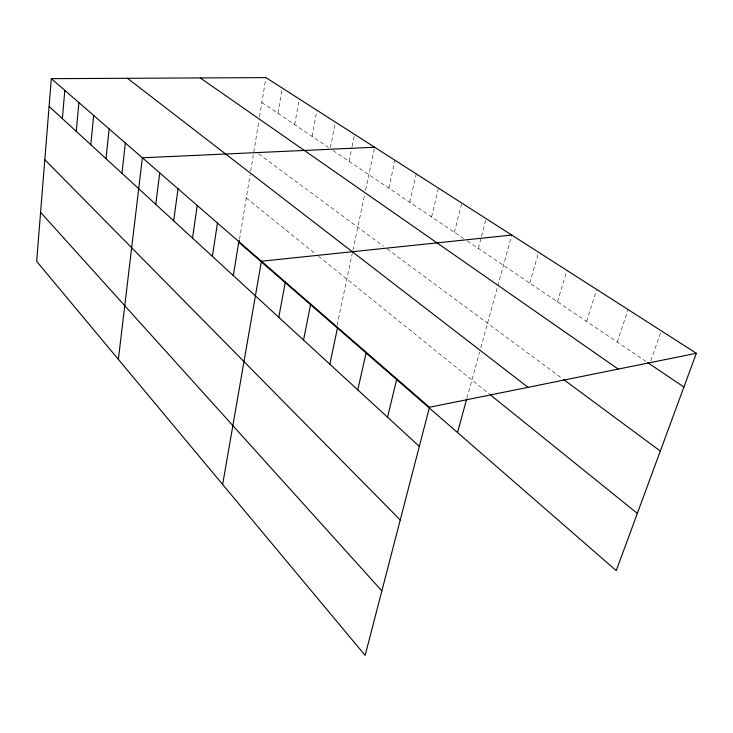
<?xml version="1.0" encoding="UTF-8"?>
<svg xmlns="http://www.w3.org/2000/svg" width="733" height="733" viewBox="0 0 733 733"><rect width="100%" height="100%" fill="white"/><g stroke="black" fill="none" stroke-linecap="round" stroke-linejoin="round"><path stroke-width="0.55" stroke-dasharray="3.67 2.75" d="M239.572 239.178L250.127 174.463M250.659 171.183L258.813 121.211M259.537 116.813L265.932 77.616M277.944 113.358L282.242 88.07M294.666 124.628L299.22 98.946M312.075 136.365L316.903 110.262M330.427 147.489L335.118 123.171M349.119 161.342L351.95 147.324M352.17 146.243L354.561 134.386M337.116 325.232L352.252 253.444M352.94 250.164L364.658 194.566M365.593 190.14L374.636 147.241M388.856 188.134L394.986 160.27M409.747 202.207L416.252 173.895M431.572 216.922L438.49 188.134M454.414 232.324L461.763 203.041M478.347 248.45L481.242 237.419M481.526 236.319L486.162 218.672M466.967 398.065L479.639 351.959M480.811 347.699L497.469 287.061M497.771 285.971L511.753 235.064M529.767 283.121L538.645 252.28M557.447 301.785L566.921 270.395M586.583 321.421L596.699 289.471M617.278 342.119L628.108 309.583M650.794 360.746L660.525 332.956M261.864 102.519L328.393 147.37M333.048 150.503L463.623 238.527M467.297 241.01L646.9 362.084M258.639 153.857L383.533 246.27M387.198 248.982L561.909 378.255M246.288 198.011L315.062 253.481M318.608 256.339L489.296 393.997"/><path stroke-width="1.1" d="M51.319 78.66L36.65 261.342L365.135 655.384L429.465 407.273L51.319 78.66L265.932 77.616L696.35 353.288L616.251 570.622L239.031 242.476L239.389 240.277M62.387 118.627L64.806 90.379M76.269 131.381L78.907 102.638M90.8 144.722L93.668 115.457M106.019 158.695L109.135 128.898M121.962 173.336L125.352 142.99M118.37 359.372L142.385 157.797L374.636 147.241M155.762 204.37L159.748 172.887M173.675 220.816L178.009 188.748M192.522 238.124L197.214 205.442M212.368 256.348L217.463 223.043M233.296 275.562L238.83 241.606M222.64 484.449L261.415 261.232L511.753 235.064M278.778 317.325L285.32 282.003M303.544 340.066L310.673 304.039M329.832 364.209L337.592 327.44M357.777 389.864L366.253 352.344M387.546 417.205L396.81 378.897M457.502 432.525L466.674 399.128M429.465 407.273L696.35 353.288M647.825 362.707L683.907 387.042M200.246 77.936L618.212 369.093M563.704 379.593L660.305 451.07M127.478 78.284L528.072 387.326M490.166 394.693L637.344 513.393M49.093 106.422L419.331 446.388M44.814 159.712L400.245 519.999M40.59 212.332L381.856 590.899"/></g></svg>
